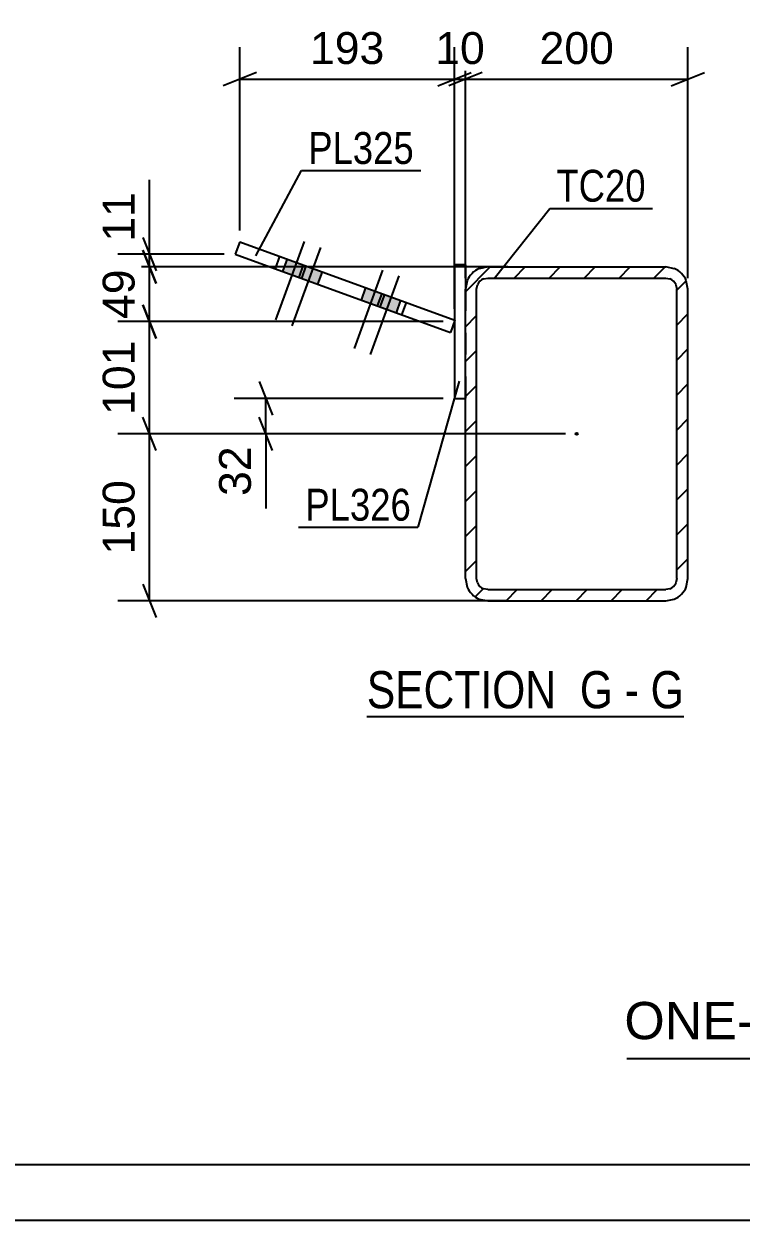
# Model space of a CAD drawing. Header units: millimetres. Extents: x -158 to 436, y -213 to 207.
# Drawn here: x -56.6 to 7.9, y -213.3 to -105.9 of the extents above; entities that cross this region are included whole.
import ezdxf

# ---------------------------------------------------------------- set-up
doc = ezdxf.new("R2010")
doc.units = ezdxf.units.MM
doc.linetypes.add('DXK_LINE_DOT2', pattern=[3.9198, 1.9599, -1.9599])
doc.linetypes.add('DXK_LINE_DOT3', pattern=[5.9187, 2.979, -0.9799, 0.9799, -0.9799])
doc.styles.add('Arial', font='ARIAL.TTF', dxfattribs={"height": 0.2})
doc.styles.add('Arial Narrow', font='ARIALN.TTF', dxfattribs={"height": 0.2})

# ---------------------------------------------------------------- blocks, each defined once
blk = doc.blocks.new('Unknown-284859241-1134')
at = {"color": 5, "linetype": 'Continuous'}
for p, q in [((-153.4, -208.34), (430.6, -208.34)), ((-158.4, -213.34), (435.6, -213.34))]:
    blk.add_line(p, q, dxfattribs=at)
blk = doc.blocks.new('Unknown-284859241-13 - 6066')
at = {"color": 6, "linetype": 'Continuous'}
blk.add_line((-25.78, -168.11), (2.72, -168.11), dxfattribs=at)
at = {"color": 0, "linetype": 'Continuous'}
for points in [[(-7.68, -167.36), (-7.68, -163.86), (-25.78, -163.86), (-25.78, -167.36)], [(-3.64, -167.36), (-3.64, -163.86), (-6.63, -163.86), (-6.63, -167.36)], [(-1.32, -167.36), (-1.32, -163.86), (-2.59, -163.86), (-2.59, -167.36)], [(2.72, -167.36), (2.72, -163.86), (-0.27, -163.86), (-0.27, -167.36)]]:
    blk.add_wipeout(points, dxfattribs=at)
at = {"color": 7, "linetype": 'Continuous', "style": 'Arial Narrow'}
for s, p in [('SECTION ', (-25.78, -167.36)), ('G', (-6.63, -167.36)), ('G', (-0.27, -167.36)), ('-', (-2.59, -167.36))]:
    blk.add_text(s, height=3.34, dxfattribs=at).set_placement(p)
blk = doc.blocks.new('Bolt-284859241-6120 - 6066')
at = {"linetype": 'Continuous'}
for points in [[(-33.36, -128.11), (-31.66, -128.73), (-31.25, -127.6), (-32.94, -126.99)], [(-31.9, -128.64), (-30.21, -129.26), (-29.8, -128.13), (-31.49, -127.52)], [(-26.3, -130.68), (-24.61, -131.3), (-24.2, -130.17), (-25.89, -129.55)], [(-24.84, -131.21), (-23.15, -131.83), (-22.74, -130.7), (-24.43, -130.09)]]:
    blk.add_hatch(color=1, dxfattribs=at).paths.add_polyline_path(points)
at = {"color": 1, "linetype": 'Continuous'}
for p, q in [((-31.41, -125.42), (-33.98, -132.46)), ((-29.96, -125.95), (-32.52, -132.99)), ((-32.94, -126.99), (-33.36, -128.11)), ((-31.49, -127.52), (-31.9, -128.64)), ((-31.25, -127.6), (-31.66, -128.73)), ((-29.8, -128.13), (-30.21, -129.26)), ((-24.36, -127.98), (-26.92, -135.03)), ((-22.9, -128.51), (-25.47, -135.56)), ((-25.89, -129.55), (-26.3, -130.68)), ((-24.43, -130.09), (-24.84, -131.21)), ((-24.2, -130.17), (-24.61, -131.3)), ((-22.74, -130.7), (-23.15, -131.83))]:
    blk.add_line(p, q, dxfattribs=at)
blk = doc.blocks.new('Part-284859241-6067 - 6066')
at = {"linetype": 'Continuous'}
h = blk.add_hatch(dxfattribs=at)
h.set_pattern_fill('', scale=0.7, style=0, pattern_type=0)
h.set_pattern_definition([(45, (2.9369, -128.9392), (-1.57154, 1.57154), [])])
h.paths.add_polyline_path([(3.09, -129.7), (2.94, -128.94), (2.5, -128.29), (1.85, -127.86), (1.09, -127.7), (-14.91, -127.7), (-15.68, -127.86), (-16.33, -128.29), (-16.76, -128.94), (-16.91, -129.7), (-16.91, -155.7), (-16.76, -156.47), (-16.33, -157.12), (-15.68, -157.55), (-14.91, -157.7), (1.09, -157.7), (1.85, -157.55), (2.5, -157.12), (2.94, -156.47), (3.09, -155.7)])
h.paths.add_polyline_path([(2.01, -156.09), (1.8, -156.41), (1.47, -156.63), (1.09, -156.7), (-14.91, -156.7), (-15.29, -156.63), (-15.62, -156.41), (-15.83, -156.09), (-15.91, -155.7), (-15.91, -129.7), (-15.83, -129.32), (-15.62, -129), (-15.29, -128.78), (-14.91, -128.7), (1.09, -128.7), (1.47, -128.78), (1.8, -129), (2.01, -129.32), (2.09, -129.7), (2.09, -155.7)])
blk.add_hatch(color=246, dxfattribs=at).paths.add_polyline_path([(-6.91, -142.8, -1), (-6.91, -142.6, -1)])
at = {"color": 2, "linetype": 'Continuous'}
for p, q in [((-14.91, -127.7), (-15.68, -127.86)), ((-14.91, -127.7), (1.09, -127.7)), ((1.85, -127.86), (1.09, -127.7)), ((-16.76, -128.94), (-16.91, -129.7)), ((-15.29, -128.78), (-14.91, -128.7)), ((-14.91, -128.7), (1.09, -128.7)), ((1.09, -128.7), (1.47, -128.78)), ((3.09, -129.7), (2.94, -128.94)), ((-16.91, -155.7), (-16.91, -129.7)), ((-15.91, -129.7), (-15.83, -129.32)), ((-15.91, -155.7), (-15.91, -129.7)), ((2.01, -129.32), (2.09, -129.7)), ((2.09, -155.7), (2.09, -129.7)), ((3.09, -155.7), (3.09, -129.7)), ((-16.91, -155.7), (-16.76, -156.47)), ((-15.83, -156.09), (-15.91, -155.7)), ((2.09, -155.7), (2.01, -156.09)), ((2.94, -156.47), (3.09, -155.7)), ((-14.91, -156.7), (-15.29, -156.63)), ((-14.91, -156.7), (1.09, -156.7)), ((1.47, -156.63), (1.09, -156.7)), ((-15.68, -157.55), (-14.91, -157.7)), ((-14.91, -157.7), (1.09, -157.7)), ((1.09, -157.7), (1.85, -157.55))]:
    blk.add_line(p, q, dxfattribs=at)
at = {"color": 7, "linetype": 'DXK_LINE_DOT3'}
blk.add_line((-6.91, -142.7), (-6.91, -142.7), dxfattribs=at)
at = {"color": 246, "linetype": 'DXK_LINE_DOT2'}
blk.add_line((-6.91, -142.7), (-6.91, -142.7), dxfattribs=at)
at = {"color": 246, "linetype": 'Continuous'}
blk.add_circle((-6.91, -142.7), 0.1, dxfattribs=at)
at = {"color": 2, "linetype": 'Continuous'}
for centre, radius, start, end in [((-14.91, -129.7), 2, 112.5, 157.5), ((1.09, -129.7), 2, 22.5, 67.5), ((-14.91, -129.7), 1, 112.5, 157.5), ((1.09, -129.7), 1, 22.5, 67.5), ((-14.91, -155.7), 2, 202.5, 247.5), ((-14.91, -155.7), 1, 202.5, 247.5), ((1.09, -155.7), 1, 292.5, 337.5), ((1.09, -155.7), 2, 292.5, 337.5)]:
    blk.add_arc(centre, radius, start, end, dxfattribs=at)
blk = doc.blocks.new('Part-284859241-6105 - 6066')
at = {"color": 2, "linetype": 'Continuous'}
for p, q in [((-16.91, -127.51), (-17.91, -127.51)), ((-17.91, -127.51), (-17.91, -139.51)), ((-16.91, -127.51), (-16.91, -129.7)), ((-17.91, -139.51), (-16.91, -139.51))]:
    blk.add_line(p, q, dxfattribs=at)
at = {"color": 7, "linetype": 'DXK_LINE_DOT2'}
blk.add_line((-16.91, -129.7), (-16.91, -139.51), dxfattribs=at)
blk = doc.blocks.new('Part-284859241-6111 - 6066')
at = {"color": 2, "linetype": 'Continuous'}
for p, q in [((-37.2, -125.44), (-37.61, -126.56)), ((-37.2, -125.44), (-17.86, -132.48)), ((-37.61, -126.56), (-18.27, -133.6)), ((-33.62, -126.74), (-34.03, -127.87)), ((-17.86, -132.48), (-18.27, -133.6))]:
    blk.add_line(p, q, dxfattribs=at)
at = {"color": 7, "linetype": 'DXK_LINE_DOT2'}
blk.add_line((-22.62, -132.02), (-22.21, -130.89), dxfattribs=at)
blk = doc.blocks.new('StraightDimension-284859241-6309 - 6066')
at = {"color": 7, "linetype": 'Continuous'}
for p, q in [((-16.91, -128.7), (-16.91, -107.97)), ((3.09, -128.7), (3.09, -107.97)), ((-15.41, -110.22), (-18.41, -111.42)), ((1.59, -111.42), (4.59, -110.22)), ((-16.91, -110.82), (3.09, -110.82))]:
    blk.add_line(p, q, dxfattribs=at)
at = {"color": 0}
blk.add_wipeout([(-2.98, -110.07), (-2.98, -105.87), (-10.85, -105.87), (-10.85, -110.07)], dxfattribs=at)
at = {"color": 3, "style": 'Arial'}
blk.add_text('200', height=2.865, dxfattribs=at).set_placement((-10.25, -109.47))
blk = doc.blocks.new('StraightDimension-284859241-6310 - 6066')
at = {"color": 7, "linetype": 'Continuous'}
for p, q in [((-17.91, -131.46), (-17.91, -107.97)), ((-16.91, -128.7), (-16.91, -107.97)), ((-19.41, -111.42), (-16.41, -110.22)), ((-15.41, -110.22), (-18.41, -111.42)), ((-17.91, -110.82), (-16.91, -110.82))]:
    blk.add_line(p, q, dxfattribs=at)
at = {"color": 0}
blk.add_wipeout([(-14.59, -110.07), (-14.59, -105.87), (-20.23, -105.87), (-20.23, -110.07)], dxfattribs=at)
at = {"color": 3, "style": 'Arial'}
blk.add_text('10', height=2.865, dxfattribs=at).set_placement((-19.63, -109.47))
blk = doc.blocks.new('StraightDimension-284859241-6311 - 6066')
at = {"color": 7, "linetype": 'Continuous'}
for p, q in [((-37.2, -124.44), (-37.2, -107.97)), ((-17.91, -131.46), (-17.91, -107.97)), ((-35.7, -110.22), (-38.7, -111.42)), ((-19.41, -111.42), (-16.41, -110.22)), ((-37.2, -110.82), (-17.91, -110.82))]:
    blk.add_line(p, q, dxfattribs=at)
at = {"color": 0}
blk.add_wipeout([(-23.62, -110.07), (-23.62, -105.87), (-31.49, -105.87), (-31.49, -110.07)], dxfattribs=at)
at = {"color": 3, "style": 'Arial'}
blk.add_text('193', height=2.865, dxfattribs=at).set_placement((-30.89, -109.47))
blk = doc.blocks.new('StraightDimension-284859241-6356 - 6066')
at = {"color": 7, "linetype": 'Continuous'}
for p, q in [((-35.45, -138.01), (-34.25, -141.01)), ((-18.91, -139.51), (-37.7, -139.51)), ((-34.85, -142.7), (-34.85, -139.51)), ((-34.25, -144.2), (-35.45, -141.2)), ((-7.91, -142.7), (-37.7, -142.7)), ((-34.85, -142.7), (-34.85, -149.4)), ((-34.85, -142.7), (-34.85, -149.4))]:
    blk.add_line(p, q, dxfattribs=at)
at = {"color": 0}
blk.add_wipeout([(-35.6, -143.23), (-39.8, -143.23), (-39.8, -148.88), (-35.6, -148.88)], dxfattribs=at)
at = {"color": 3, "style": 'Arial'}
blk.add_text('32', height=2.865, rotation=90.0002, dxfattribs=at).set_placement((-36.2, -148.28))
blk = doc.blocks.new('StraightDimension-284859241-8544 - 6066')
at = {"color": 7, "linetype": 'Continuous'}
for p, q in [((-45.31, -126.56), (-45.31, -119.87)), ((-45.31, -126.56), (-45.31, -119.87)), ((-45.91, -125.06), (-44.71, -128.06)), ((-38.61, -126.56), (-48.16, -126.56)), ((-44.71, -129.2), (-45.91, -126.2)), ((-45.31, -127.7), (-45.31, -126.56)), ((-13.09, -127.7), (-48.16, -127.7))]:
    blk.add_line(p, q, dxfattribs=at)
at = {"color": 0}
blk.add_wipeout([(-46.06, -120.39), (-50.26, -120.39), (-50.26, -126.04), (-46.06, -126.04)], dxfattribs=at)
at = {"color": 3, "style": 'Arial'}
blk.add_text('11', height=2.865, rotation=90.0002, dxfattribs=at).set_placement((-46.66, -125.44))
blk = doc.blocks.new('StraightDimension-284859241-8545 - 6066')
at = {"color": 7, "linetype": 'Continuous'}
for p, q in [((-45.91, -126.2), (-44.71, -129.2)), ((-13.09, -127.7), (-48.16, -127.7)), ((-45.31, -132.62), (-45.31, -127.7)), ((-44.71, -134.12), (-45.91, -131.12)), ((-18.91, -132.62), (-48.16, -132.62))]:
    blk.add_line(p, q, dxfattribs=at)
at = {"color": 0}
blk.add_wipeout([(-46.06, -127.34), (-50.26, -127.34), (-50.26, -132.98), (-46.06, -132.98)], dxfattribs=at)
at = {"color": 3, "style": 'Arial'}
blk.add_text('49', height=2.865, rotation=90.0002, dxfattribs=at).set_placement((-46.66, -132.38))
blk = doc.blocks.new('StraightDimension-284859241-8546 - 6066')
at = {"color": 7, "linetype": 'Continuous'}
for p, q in [((-45.91, -131.12), (-44.71, -134.12)), ((-18.91, -132.62), (-48.16, -132.62)), ((-45.31, -142.7), (-45.31, -132.62)), ((-44.71, -144.2), (-45.91, -141.2)), ((-7.91, -142.7), (-48.16, -142.7))]:
    blk.add_line(p, q, dxfattribs=at)
at = {"color": 0}
blk.add_wipeout([(-46.06, -133.72), (-50.26, -133.72), (-50.26, -141.6), (-46.06, -141.6)], dxfattribs=at)
at = {"color": 3, "style": 'Arial'}
blk.add_text('101', height=2.865, rotation=90.0002, dxfattribs=at).set_placement((-46.66, -141))
blk = doc.blocks.new('StraightDimension-284859241-8547 - 6066')
at = {"color": 7, "linetype": 'Continuous'}
for p, q in [((-44.71, -144.2), (-45.91, -141.2)), ((-7.91, -142.7), (-48.16, -142.7)), ((-45.31, -157.7), (-45.31, -142.7)), ((-45.91, -156.2), (-44.71, -159.2)), ((-13.15, -157.7), (-48.16, -157.7))]:
    blk.add_line(p, q, dxfattribs=at)
at = {"color": 0}
blk.add_wipeout([(-46.06, -146.27), (-50.26, -146.27), (-50.26, -154.14), (-46.06, -154.14)], dxfattribs=at)
at = {"color": 3, "style": 'Arial'}
blk.add_text('150', height=2.865, rotation=90.0002, dxfattribs=at).set_placement((-46.66, -153.54))
blk = doc.blocks.new('Unknown-284859241-10454')
at = {"color": 7, "linetype": 'Continuous'}
blk.add_line((-2.4, -198.84), (67.6, -198.84), dxfattribs=at)
at = {"color": 7, "style": 'Arial'}
blk.add_text('ONE-COLUMN MARKED AS C44', height=3.3428, dxfattribs=at).set_placement((-2.63, -197.09))
blk = doc.blocks.new('Mark-284859241-6422 - 6066')
at = {"color": 30, "linetype": 'Continuous'}
for p, q in [((-14.33, -128.74), (-9.34, -122.44)), ((-9.34, -122.44), (-0.11, -122.44))]:
    blk.add_line(p, q, dxfattribs=at)
at = {"color": 0}
blk.add_wipeout([(-0.71, -121.84), (-0.71, -118.84), (-8.74, -118.84), (-8.74, -121.84)], dxfattribs=at)
blk.add_wipeout([(-0.71, -121.84), (-0.71, -118.84), (-8.74, -118.84), (-8.74, -121.84)], dxfattribs=at)
at = {"color": 3, "style": 'Arial Narrow'}
blk.add_text('TC20', height=2.863, dxfattribs=at).set_placement((-8.74, -121.84))
blk = doc.blocks.new('Mark-284859241-6125 - 6066')
at = {"color": 30, "linetype": 'Continuous'}
for p, q in [((-35.76, -126.72), (-31.65, -119.05)), ((-31.65, -119.05), (-20.94, -119.05))]:
    blk.add_line(p, q, dxfattribs=at)
at = {"color": 0}
blk.add_wipeout([(-21.54, -118.45), (-21.54, -115.45), (-31.05, -115.45), (-31.05, -118.45)], dxfattribs=at)
blk.add_wipeout([(-21.54, -118.45), (-21.54, -115.45), (-31.05, -115.45), (-31.05, -118.45)], dxfattribs=at)
at = {"color": 3, "style": 'Arial Narrow'}
blk.add_text('PL325', height=2.863, dxfattribs=at).set_placement((-31.05, -118.45))
blk = doc.blocks.new('Mark-284859241-6412 - 6066')
at = {"color": 30, "linetype": 'Continuous'}
for p in [(-17.48, -137.98), (-31.91, -151.1)]:
    blk.add_line(p, (-21.21, -151.1), dxfattribs=at)
at = {"color": 0}
blk.add_wipeout([(-21.81, -150.5), (-21.81, -147.5), (-31.31, -147.5), (-31.31, -150.5)], dxfattribs=at)
blk.add_wipeout([(-21.81, -150.5), (-21.81, -147.5), (-31.31, -147.5), (-31.31, -150.5)], dxfattribs=at)
at = {"color": 3, "style": 'Arial Narrow'}
blk.add_text('PL326', height=2.863, dxfattribs=at).set_placement((-31.31, -150.5))

msp = doc.modelspace()

# ---------------------------------------------------------------- block references
for name in ['Unknown-284859241-1134', 'Part-284859241-6111 - 6066', 'Bolt-284859241-6120 - 6066', 'Part-284859241-6105 - 6066', 'Part-284859241-6067 - 6066', 'Unknown-284859241-10454']:
    msp.add_blockref(name, (0, 0))

# ---------------------------------------------------------------- next in the draw order: block references
for name in ['StraightDimension-284859241-6309 - 6066', 'StraightDimension-284859241-6356 - 6066', 'Unknown-284859241-13 - 6066']:
    msp.add_blockref(name, (0, 0))

# ---------------------------------------------------------------- next in the draw order: block references
msp.add_blockref('StraightDimension-284859241-6310 - 6066', (0, 0))

# ---------------------------------------------------------------- next in the draw order: block references
msp.add_blockref('StraightDimension-284859241-6311 - 6066', (0, 0))

# ---------------------------------------------------------------- next in the draw order: block references
msp.add_blockref('StraightDimension-284859241-8544 - 6066', (0, 0))

# ---------------------------------------------------------------- next in the draw order: block references
msp.add_blockref('StraightDimension-284859241-8545 - 6066', (0, 0))

# ---------------------------------------------------------------- next in the draw order: block references
for name in ['Mark-284859241-6125 - 6066', 'Mark-284859241-6422 - 6066', 'StraightDimension-284859241-8546 - 6066']:
    msp.add_blockref(name, (0, 0))

# ---------------------------------------------------------------- next in the draw order: block references
msp.add_blockref('StraightDimension-284859241-8547 - 6066', (0, 0))

# ---------------------------------------------------------------- next in the draw order: block references
msp.add_blockref('Mark-284859241-6412 - 6066', (0, 0))

doc.saveas('drawing.dxf')
